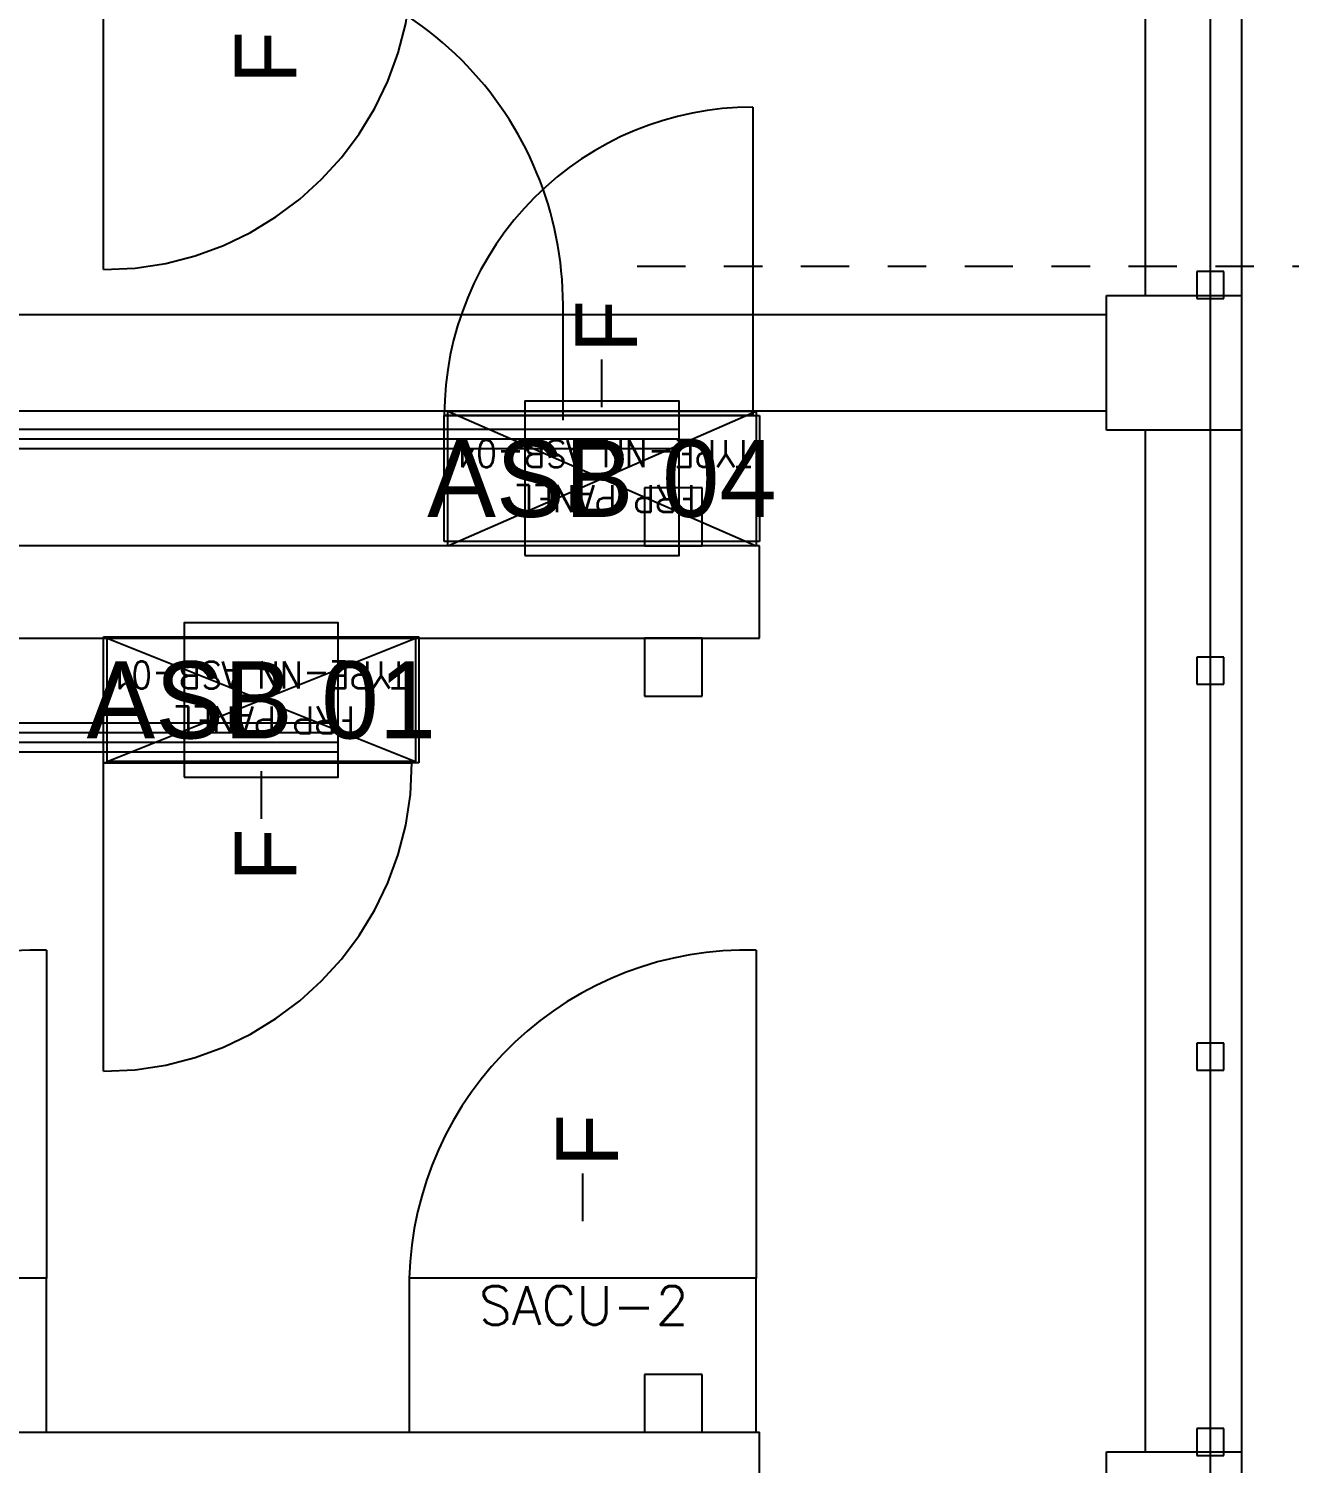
# Model space of a CAD drawing. Header units: metres. Extents: x 530339 to 530954, y 2674257 to 2674599.
# Drawn here: x 530721.453 to 530724.723, y 2674485.169 to 2674488.891 of the extents above; entities that cross this region are included whole.
import ezdxf
from ezdxf.enums import TextEntityAlignment as Align

# ---------------------------------------------------------------- set-up
doc = ezdxf.new("R2010")
doc.units = ezdxf.units.M
for name, pattern in [('CENTER', [2, 1.25, -0.25, 0.25, -0.25]), ('DASHED', [0.75, 0.5, -0.25]), ('HIDDEN', [0.375, 0.25, -0.125]), ('PHANTOM', [63.5, 31.75, -6.35, 6.35, -6.35, 6.35, -6.35])]:
    doc.linetypes.add(name, pattern=pattern)
for name, color, linetype in [('1', 5, 'Continuous'), ('IDT', 7, 'Continuous'), ('LT Cable(AG) INV to LT Panel BL-12', 2, 'Continuous')]:
    doc.layers.add(name, color=color, linetype=linetype)
doc.styles.add('Arial', font='arial.ttf')
doc.styles.add('RomanS', font='romans.shx')
doc.styles.get("Standard").update_dxf_attribs({"font": 'Adani Regular.ttf'})

# ---------------------------------------------------------------- blocks, each defined once
blk = doc.blocks.new('ASB')
at = {"layer": '1', "color": 5}
blk.add_lwpolyline([(-0.2, -0.2), (0.2, -0.2), (0.2, 0.2), (-0.2, 0.2)], close=True, dxfattribs=at)
at = {"layer": '1', "color": 7}
blk.add_attdef('ID', text='', height=0.2, dxfattribs=at).set_placement((0, 0), align=Align.MIDDLE_CENTER)
blk = doc.blocks.new('IDT')
at = {"layer": 'IDT', "color": 8, "linetype": 'PHANTOM', "ltscale": 0.25}
blk.add_line((25.6331, 9.1603), (25.6331, 16.0353), dxfattribs=at)
at = {"layer": 'IDT', "color": 8}
for p, q in [((25.552, 15.0601), (25.552, 15.4101)), ((25.902, 15.4101), (25.902, 15.0601)), ((25.902, 15.0601), (25.552, 15.0601)), ((25.552, 12.4101), (25.552, 15.0601)), ((25.5981, 15.0703), (25.5981, 15.0003)), ((25.6681, 15.0703), (25.5981, 15.0703)), ((25.6681, 15.0003), (25.6681, 15.0703)), ((25.802, 12.4101), (25.802, 15.0601)), ((32.6992, 15.0097), (26.802, 15.0097)), ((26.951, 15.0097), (26.951, 14.8597)), ((27.101, 15.0097), (26.951, 15.0097)), ((27.101, 14.8597), (27.101, 15.0097)), ((25.5981, 15.0003), (25.6681, 15.0003)), ((26.951, 14.8597), (27.101, 14.8597)), ((25.5981, 14.0703), (25.5981, 14.0003)), ((25.6681, 14.0703), (25.5981, 14.0703)), ((25.6681, 14.0003), (25.6681, 14.0703)), ((25.5981, 14.0003), (25.6681, 14.0003)), ((27.686, 13.2732), (28.504, 13.2732)), ((27.686, 12.9462), (27.686, 13.2732)), ((27.695, 12.9497), (27.695, 13.2697)), ((27.695, 13.2697), (28.495, 13.2697)), ((28.495, 13.2697), (27.695, 12.9497)), ((28.495, 12.9497), (27.695, 13.2697)), ((28.495, 13.2697), (28.495, 12.9497)), ((28.504, 13.2732), (28.504, 12.9462)), ((25.5981, 13.0685), (25.5981, 12.9985)), ((25.6681, 13.0685), (25.5981, 13.0685)), ((25.6681, 12.9985), (25.6681, 13.0685)), ((26.951, 13.0997), (26.951, 12.9497)), ((27.101, 13.0997), (26.951, 13.0997)), ((27.101, 12.9497), (27.101, 13.0997)), ((25.5981, 12.9985), (25.6681, 12.9985)), ((32.6992, 12.9497), (26.802, 12.9497)), ((26.951, 12.9497), (27.101, 12.9497)), ((28.504, 12.9462), (27.686, 12.9462)), ((28.495, 12.9497), (27.695, 12.9497)), ((26.802, 12.7097), (32.6992, 12.7097)), ((26.802, 12.6984), (27.62, 12.6984)), ((26.802, 12.3714), (26.802, 12.6984)), ((26.811, 12.3601), (26.811, 12.7097)), ((26.811, 12.7097), (27.611, 12.7097)), ((27.611, 12.7097), (26.811, 12.3601)), ((27.611, 12.3601), (26.811, 12.7097)), ((26.951, 12.7097), (26.951, 12.5597)), ((27.101, 12.7097), (26.951, 12.7097)), ((27.101, 12.5597), (27.101, 12.7097)), ((27.611, 12.7097), (27.611, 12.3601)), ((27.62, 12.6984), (27.62, 12.3714)), ((26.951, 12.5597), (27.101, 12.5597)), ((25.552, 12.0601), (25.552, 12.4101)), ((25.552, 12.4101), (25.902, 12.4101)), ((25.902, 12.4101), (25.902, 12.0601)), ((25.902, 12.3601), (29.552, 12.3601)), ((27.62, 12.3714), (26.802, 12.3714)), ((27.611, 12.3601), (26.811, 12.3601)), ((25.902, 12.1101), (29.552, 12.1101)), ((25.902, 12.0601), (25.552, 12.0601)), ((25.552, 9.4101), (25.552, 12.0601)), ((25.5981, 12.0685), (25.5981, 11.9985)), ((25.6681, 12.0685), (25.5981, 12.0685)), ((25.6681, 11.9985), (25.6681, 12.0685)), ((25.802, 9.4101), (25.802, 12.0601)), ((25.5981, 11.9985), (25.6681, 11.9985))]:
    blk.add_line(p, q, dxfattribs=at)
at = {"layer": 'IDT', "color": 8, "linetype": 'HIDDEN', "ltscale": 2.5}
for p, q in [((26.802, 15.2497), (26.802, 15.0097)), ((26.802, 12.9497), (26.802, 12.7097))]:
    blk.add_line(p, q, dxfattribs=at)
at = {"layer": 'IDT', "color": 7}
for p, q in [((27.711, 15.0097), (26.811, 15.0097)), ((26.811, 15.0097), (26.811, 14.6097)), ((27.711, 14.6097), (27.711, 15.0097)), ((29.552, 15.0097), (28.652, 15.0097)), ((28.652, 15.0097), (28.652, 14.6097)), ((26.811, 14.6097), (27.711, 14.6097)), ((28.652, 14.6097), (29.552, 14.6097)), ((27.261, 14.4621), (27.261, 14.4109)), ((27.261, 14.4109), (27.261, 14.3384)), ((28.095, 13.3458), (28.095, 13.4183)), ((28.095, 13.2947), (28.095, 13.3458)), ((27.686, 13.2732), (28.504, 13.2732)), ((27.686, 12.9462), (27.686, 13.2732)), ((28.504, 13.2732), (28.504, 12.9462)), ((28.504, 12.9462), (27.686, 12.9462)), ((26.802, 12.6984), (27.62, 12.6984)), ((26.802, 12.3714), (26.802, 12.6984)), ((27.62, 12.6984), (27.62, 12.3714)), ((27.62, 12.3714), (26.802, 12.3714)), ((27.211, 12.3497), (27.211, 12.2985)), ((27.211, 12.2985), (27.211, 12.226))]:
    blk.add_line(p, q, dxfattribs=at)
at = {"layer": 'IDT', "color": 8, "linetype": 'DASHED', "ltscale": 5}
for p, q in [((26.811, 13.7589), (26.811, 14.6097)), ((26.811, 14.6097), (27.711, 14.6097)), ((28.652, 13.7589), (28.652, 14.6097)), ((28.652, 14.6097), (29.552, 14.6097)), ((28.504, 14.0732), (28.504, 13.2732)), ((28.4602, 13.2732), (27.704, 13.2732)), ((28.504, 13.2732), (28.4602, 13.2732)), ((26.82, 11.5714), (26.82, 12.3714)), ((26.82, 12.3714), (26.8639, 12.3714)), ((26.8639, 12.3714), (27.62, 12.3714)), ((28.504, 11.9932), (28.504, 11.1932))]:
    blk.add_line(p, q, dxfattribs=at)
at = {"layer": 'IDT', "color": 8, "linetype": 'CENTER', "ltscale": 0.1}
blk.add_line((12.5447, 11.9854), (27.1642, 11.9854), dxfattribs=at)
at = {"layer": 'IDT', "color": 8, "linetype": 'DASHED', "ltscale": 5}
for centre, radius, start, end in [((26.8361, 14.6339), 0.8753, 268.3615, 358.4192), ((28.6771, 14.6339), 0.8753, 268.3615, 358.4192), ((28.504, 13.2732), 0.8, 90, 180), ((26.82, 12.3714), 0.8, 270, 0), ((28.504, 11.1932), 0.8, 90, 180)]:
    blk.add_arc(centre, radius, start, end, dxfattribs=at)
at = {"layer": 'IDT', "color": 7, "ltscale": 0.1, "style": 'RomanS'}
blk.add_text('SACU-2', height=0.1, rotation=180, dxfattribs=at).set_placement((27.5305, 14.7306))
at = {"layer": 'IDT', "color": 7, "style": 'Arial'}
for p in [(27.1698, 14.3212), (28.0038, 13.5801), (27.1198, 12.2089), (28.0038, 11.511)]:
    blk.add_text('F', height=0.16, rotation=270, dxfattribs=at).set_placement(p)
at = {"layer": 'IDT', "color": 7, "style": 'RomanS', "width": 0.9}
for s, p in [('FRP PANEL', (27.8518, 13.1269)), ('TYPE-NN ASB-01', (27.7167, 13.0102)), ('FRP PANEL', (26.9678, 12.5521)), ('TYPE-NN ASB-04', (26.8222, 12.4354))]:
    blk.add_text(s, height=0.07, dxfattribs=at).set_placement(p)

msp = doc.modelspace()

# ---------------------------------------------------------------- linework, layer by layer
at = {"layer": 'LT Cable(AG) INV to LT Panel BL-12'}
for points in [[(530722.8392, 2674487.8752), (530722.8392, 2674488.1735, 0.414214), (530721.9392, 2674489.0735), (530717.3604, 2674489.0735, -0.168243), (530716.8038, 2674489.2662), (530715.379, 2674490.3875, 0.103275), (530715.0189, 2674490.4626), (530709.0928, 2674490.4626, -0.414214), (530708.1928, 2674491.3626), (530708.1928, 2674502.8825, -0.021393), (530708.1961, 2674502.9594), (530708.2395, 2674503.4656, 0.021393), (530708.2428, 2674503.5425), (530708.2428, 2674507.8675, 0.414214), (530707.3428, 2674508.7675), (530694.2508, 2674508.7675, 0.414214), (530693.3508, 2674507.8675), (530693.3508, 2674487.1675, -0.414214), (530692.4508, 2674486.2675), (530665.2056, 2674486.2675, -0.414214), (530664.3056, 2674487.1675), (530664.3056, 2674487.7298)], [(530723.1403, 2674487.8257), (530717.4319, 2674487.8257, -0.111424), (530717.0455, 2674487.9129), (530715.3116, 2674488.7374, 0.042157), (530715.1606, 2674488.7501), (530709.1303, 2674488.7501, 0.414214), (530708.2303, 2674487.8501), (530708.2303, 2674465.726, 0.021647), (530708.2337, 2674465.6482), (530708.2769, 2674465.1498, -0.021647), (530708.2803, 2674465.072), (530708.2803, 2674449.855, -0.414214), (530707.3803, 2674448.955), (530632.8136, 2674448.955, -0.414214), (530631.9136, 2674449.855), (530631.9136, 2674450.2298)], [(530723.1403, 2674487.8507), (530717.4353, 2674487.8507, -0.111356), (530717.049, 2674487.9378), (530715.3137, 2674488.7624, 0.042157), (530715.1627, 2674488.7751), (530709.1053, 2674488.7751, 0.414214), (530708.2053, 2674487.8751), (530708.2053, 2674465.7249, 0.021647), (530708.2087, 2674465.6471), (530708.2519, 2674465.1487, -0.021647), (530708.2553, 2674465.0709), (530708.2553, 2674449.88, -0.414214), (530707.3553, 2674448.98), (530697.5976, 2674448.98, -0.414214), (530696.6976, 2674449.88), (530696.6976, 2674450.2298)], [(530723.1403, 2674487.8007), (530717.4286, 2674487.8007, -0.111493), (530717.0419, 2674487.888), (530715.3094, 2674488.7124, 0.042157), (530715.1585, 2674488.7251), (530709.1553, 2674488.7251, 0.414214), (530708.2553, 2674487.8251), (530708.2553, 2674465.7271, 0.021647), (530708.2587, 2674465.6493), (530708.3019, 2674465.1509, -0.021647), (530708.3053, 2674465.073), (530708.3053, 2674419.83, -0.414214), (530707.4053, 2674418.93), (530665.2056, 2674418.93, -0.414214), (530664.3056, 2674419.83), (530664.3056, 2674420.2298)]]:
    msp.add_lwpolyline(points, format="xyb", dxfattribs=at)
at = {"layer": 'LT Cable(AG) INV to LT Panel BL-12', "color": 5}
for points in [[(530722.2563, 2674487.0888), (530716.5847, 2674487.0888, 0.078431), (530716.3075, 2674487.045), (530715.3773, 2674486.7439, -0.078431), (530715.1001, 2674486.7001), (530712.1303, 2674486.7001, 0.414214), (530711.2303, 2674485.8001), (530711.2303, 2674465.8739, 0.093355), (530711.292, 2674465.5465), (530711.3936, 2674465.2862, -0.093355), (530711.4553, 2674464.9588), (530711.4553, 2674419.855, 0.414214), (530712.3553, 2674418.955), (530757.205, 2674418.955, 0.414214), (530758.105, 2674419.855), (530758.105, 2674420.2298)], [(530722.2563, 2674487.0638), (530716.5887, 2674487.0638, 0.078431), (530716.3115, 2674487.02), (530715.3812, 2674486.7189, -0.078431), (530715.104, 2674486.6751), (530712.1553, 2674486.6751, 0.414214), (530711.2553, 2674485.7751), (530711.2553, 2674465.8786, 0.093355), (530711.317, 2674465.5512), (530711.4186, 2674465.2909, -0.093355), (530711.4803, 2674464.9635), (530711.4803, 2674449.88, 0.414214), (530712.3803, 2674448.98), (530919.165, 2674448.98, 0.414214), (530920.065, 2674449.88), (530920.065, 2674450.2298)], [(530722.2563, 2674487.0388), (530716.5926, 2674487.0388, 0.078431), (530716.3154, 2674486.995), (530715.3852, 2674486.6939, -0.078431), (530715.108, 2674486.6501), (530712.1803, 2674486.6501, 0.414214), (530711.2803, 2674485.7501), (530711.2803, 2674465.8833, 0.093355), (530711.342, 2674465.5559), (530711.4436, 2674465.2956, -0.093355), (530711.5053, 2674464.9682), (530711.5053, 2674449.905, 0.414214), (530712.4053, 2674449.005), (530821.989, 2674449.005, 0.414214), (530822.889, 2674449.905), (530822.889, 2674450.2298)], [(530722.2563, 2674487.0138), (530716.5966, 2674487.0138, 0.078431), (530716.3194, 2674486.97), (530715.3891, 2674486.6689, -0.078431), (530715.1119, 2674486.6251), (530712.2053, 2674486.6251, 0.414214), (530711.3053, 2674485.7251), (530711.3053, 2674465.8881, 0.093355), (530711.367, 2674465.5606), (530711.4686, 2674465.3003, -0.093355), (530711.5303, 2674464.9729), (530711.5303, 2674449.93, 0.414214), (530712.4303, 2674449.03), (530757.205, 2674449.03, 0.414214), (530758.105, 2674449.93), (530758.105, 2674450.2298)]]:
    msp.add_lwpolyline(points, format="xyb", dxfattribs=at)

# ---------------------------------------------------------------- block references
at = {"layer": '1'}
for p, values in [((530722.9403, 2674487.724), {'ID': 'ASB 04'}), ((530722.0563, 2674487.1492), {'ID': 'ASB 01'})]:
    msp.add_blockref('ASB', p, dxfattribs=at).add_auto_attribs(values)
at = {"layer": 'IDT', "color": 8, "rotation": 180}
msp.add_blockref('IDT', (530750.1513, 2674500.2589), dxfattribs=at)

doc.saveas('drawing.dxf')
